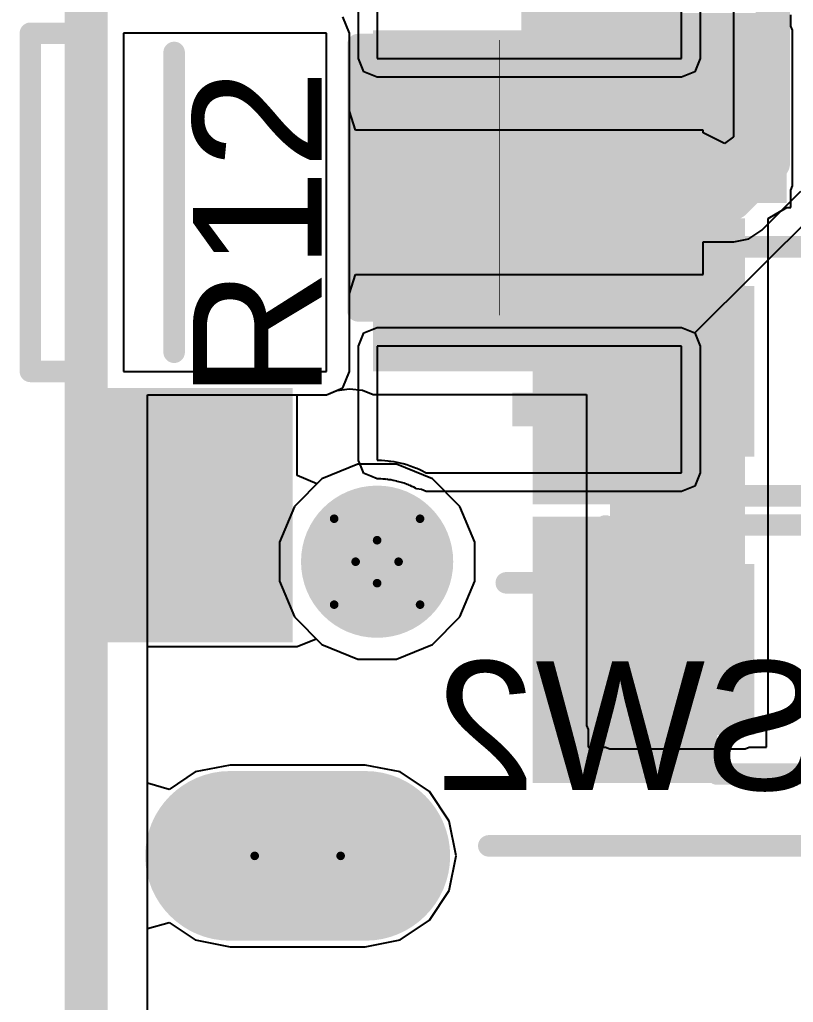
# Model space of a CAD drawing. Header units: inches. Extents: x -22 to 5433, y -13 to 5447.
# Drawn here: x -21.85 to -17.28, y 11.27 to 17.08 of the extents above; entities that cross this region are included whole.
import ezdxf

# ---------------------------------------------------------------- set-up
doc = ezdxf.new("R2010")
doc.units = ezdxf.units.IN
for name, color, linetype in [('Board_outline', 216, 'Continuous'), ('Bottom Layer', 5, 'Continuous'), ('Bottom Overlay', 54, 'Continuous'), ('Bottom Paste', 16, 'Continuous'), ('Bottom Solder', 6, 'Continuous'), ('Drill Drawing', 1, 'Continuous'), ('Ground', 16, 'Continuous'), ('Keep-Out Layer', 6, 'Continuous'), ('Multi-Layer', 9, 'Continuous'), ('Pad Holes', 156, 'Continuous'), ('Power', 76, 'Continuous'), ('Top Layer', 1, 'Continuous'), ('Top Overlay', 2, 'Continuous'), ('Top Paste', 8, 'Continuous'), ('Top Solder', 216, 'Continuous')]:
    doc.layers.add(name, color=color, linetype=linetype)
doc.styles.add('Arial', font='', dxfattribs={"height": 0.2})
doc.styles.get('Arial').set_extended_font_data('Arial')

msp = doc.modelspace()

# ---------------------------------------------------------------- hatches: boundary and pattern name
at = {"layer": 'Bottom Layer'}
for points in [[(-18.8861, 16.8517), (-17.9387, 16.8517), (-17.9387, 18.5989), (-18.8861, 18.5989)], [(-19.7387, 15.7017), (-19.7387, 16.3017), (-17.9387, 16.3017), (-17.9387, 15.7017)], [(-18.9387, 14.6767), (-18.9387, 14.8767), (-18.7387, 14.8767), (-18.7387, 14.6767)], [(-18.9387, 14.6767), (-18.9387, 14.8767), (-18.7387, 14.8767), (-18.7387, 14.6767)], [(-20.3387, 14.8017), (-20.3387, 13.5017), (-21.2387, 13.5017), (-21.2387, 14.8017)]]:
    msp.add_hatch(color=5, dxfattribs=at).paths.add_polyline_path(points)
h = msp.add_hatch(color=5, dxfattribs=at)
edge = h.paths.add_edge_path()
edge.add_arc((-20.6084, 12.1371), 0.4, 90, 270)
edge.add_line((-20.6084, 11.7371), (-19.8084, 11.7371))
edge.add_arc((-19.8084, 12.1371), 0.4, 270, 450)
edge.add_line((-19.8084, 12.5371), (-20.6084, 12.5371))
at = {"layer": 'Bottom Paste'}
for points in [[(-19.7387, 15.7017), (-19.7387, 16.3017), (-17.9387, 16.3017), (-17.9387, 15.7017)], [(-20.3387, 14.8017), (-20.3387, 13.5017), (-21.2387, 13.5017), (-21.2387, 14.8017)]]:
    msp.add_hatch(color=16, dxfattribs=at).paths.add_polyline_path(points)
at = {"layer": 'Bottom Solder'}
for points in [[(-19.8403, 15.6001), (-19.8403, 16.4033), (-17.8371, 16.4033), (-17.8371, 15.6001)], [(-20.2371, 14.9033), (-20.2371, 13.4001), (-21.3403, 13.4001), (-21.3403, 14.9033)]]:
    msp.add_hatch(color=6, dxfattribs=at).paths.add_polyline_path(points)
h = msp.add_hatch(color=6, dxfattribs=at)
edge = h.paths.add_edge_path()
edge.add_arc((-19.7387, 13.8767), 0.1016, 0, 360)
h = msp.add_hatch(color=6, dxfattribs=at)
edge = h.paths.add_edge_path()
edge.add_arc((-20.6084, 12.1371), 0.5016, 90, 270)
edge.add_line((-20.6084, 11.6355), (-19.8084, 11.6355))
edge.add_arc((-19.8084, 12.1371), 0.5016, 270, 450)
edge.add_line((-19.8084, 12.6387), (-20.6084, 12.6387))
at = {"layer": 'Ground'}
h = msp.add_hatch(color=16, dxfattribs=at)
edge = h.paths.add_edge_path()
edge.add_arc((-20.6084, 12.1371), 0.4, 90, 270)
edge.add_line((-20.6084, 11.7371), (-19.8084, 11.7371))
edge.add_arc((-19.8084, 12.1371), 0.4, 270, 450)
edge.add_line((-19.8084, 12.5371), (-20.6084, 12.5371))
at = {"layer": 'Multi-Layer'}
h = msp.add_hatch(color=9, dxfattribs=at)
edge = h.paths.add_edge_path()
edge.add_arc((-20.6084, 12.1371), 0.4, 90, 270)
edge.add_line((-20.6084, 11.7371), (-19.8084, 11.7371))
edge.add_arc((-19.8084, 12.1371), 0.4, 270, 450)
edge.add_line((-19.8084, 12.5371), (-20.6084, 12.5371))
at = {"layer": 'Pad Holes'}
h = msp.add_hatch(color=7, dxfattribs=at)
edge = h.paths.add_edge_path()
edge.add_arc((-19.7387, 13.8767), 0.45, 0, 360)
h = msp.add_hatch(color=7, dxfattribs=at)
edge = h.paths.add_edge_path()
edge.add_arc((-20.5084, 12.1371), 0.25, 90, 270)
edge.add_line((-20.5084, 11.8871), (-19.9084, 11.8871))
edge.add_arc((-19.9084, 12.1371), 0.25, 270, 450)
edge.add_line((-19.9084, 12.3871), (-20.5084, 12.3871))
at = {"layer": 'Power'}
h = msp.add_hatch(color=76, dxfattribs=at)
edge = h.paths.add_edge_path()
edge.add_arc((-20.6084, 12.1371), 0.4, 90, 270)
edge.add_line((-20.6084, 11.7371), (-19.8084, 11.7371))
edge.add_arc((-19.8084, 12.1371), 0.4, 270, 450)
edge.add_line((-19.8084, 12.5371), (-20.6084, 12.5371))
at = {"layer": 'Top Layer'}
for points in [[(-19.763, 16.0992), (-17.4195, 16.0992), (-17.4195, 17.0192), (-19.763, 17.0192)], [(-18.2395, 17.0192), (-17.4195, 17.0192), (-17.4195, 16.0992), (-18.2395, 16.0992)], [(-19.128, 16.3888), (-19.763, 16.3888), (-19.763, 16.846), (-19.128, 16.846)], [(-19.763, 15.0024), (-17.5632, 15.0024), (-17.5632, 15.9062), (-19.763, 15.9062)], [(-19.128, 15.449), (-19.763, 15.449), (-19.763, 15.9062), (-19.128, 15.9062)], [(-18.3625, 12.9074), (-17.5632, 12.9074), (-17.5632, 15.4524), (-18.3625, 15.4524)], [(-17.5625, 14.5524), (-18.3625, 14.5524), (-18.3625, 15.4524), (-17.5625, 15.4524)], [(-17.5632, 12.9074), (-18.3632, 12.9074), (-18.3632, 13.8074), (-17.5632, 13.8074)]]:
    msp.add_hatch(color=1, dxfattribs=at).paths.add_polyline_path(points)
h = msp.add_hatch(color=1, dxfattribs=at)
edge = h.paths.add_edge_path()
edge.add_arc((-20.6084, 12.1371), 0.4, 90, 270)
edge.add_line((-20.6084, 11.7371), (-19.8084, 11.7371))
edge.add_arc((-19.8084, 12.1371), 0.4, 270, 450)
edge.add_line((-19.8084, 12.5371), (-20.6084, 12.5371))
at = {"layer": 'Top Overlay'}
for points in [[(-18.8195, 15.485), (-17.7273, 15.485), (-17.7273, 15.7898), (-18.8195, 15.7898)], [(-18.8195, 14.4944), (-18.3877, 14.4944), (-18.3877, 15.5104), (-18.8195, 15.5104)], [(-18.8195, 14.215), (-17.7273, 14.215), (-17.7273, 14.5198), (-18.8195, 14.5198)], [(-18.8195, 13.8388), (-17.7273, 13.8388), (-17.7273, 14.1436), (-18.8195, 14.1436)], [(-18.8195, 12.8482), (-18.3877, 12.8482), (-18.3877, 13.8642), (-18.8195, 13.8642)], [(-18.8195, 12.5688), (-17.7273, 12.5688), (-17.7273, 12.8736), (-18.8195, 12.8736)]]:
    msp.add_hatch(color=2, dxfattribs=at).paths.add_polyline_path(points)
at = {"layer": 'Top Paste'}
for points in [[(-18.2395, 17.0192), (-17.4195, 17.0192), (-17.4195, 16.0992), (-18.2395, 16.0992)], [(-19.128, 16.3888), (-19.763, 16.3888), (-19.763, 16.846), (-19.128, 16.846)], [(-19.128, 15.449), (-19.763, 15.449), (-19.763, 15.9062), (-19.128, 15.9062)], [(-17.5625, 14.5524), (-18.3625, 14.5524), (-18.3625, 15.4524), (-17.5625, 15.4524)], [(-17.5632, 12.9074), (-18.3632, 12.9074), (-18.3632, 13.8074), (-17.5632, 13.8074)]]:
    msp.add_hatch(color=8, dxfattribs=at).paths.add_polyline_path(points)
at = {"layer": 'Top Solder'}
for points in [[(-18.3411, 17.1208), (-17.3179, 17.1208), (-17.3179, 15.9976), (-18.3411, 15.9976)], [(-19.073, 16.3338), (-19.818, 16.3338), (-19.818, 16.901), (-19.073, 16.901)], [(-19.073, 15.394), (-19.818, 15.394), (-19.818, 15.9612), (-19.073, 15.9612)], [(-17.5075, 14.4974), (-18.4175, 14.4974), (-18.4175, 15.5074), (-17.5075, 15.5074)], [(-17.5082, 12.8524), (-18.4182, 12.8524), (-18.4182, 13.8624), (-17.5082, 13.8624)]]:
    msp.add_hatch(color=216, dxfattribs=at).paths.add_polyline_path(points)
h = msp.add_hatch(color=216, dxfattribs=at)
edge = h.paths.add_edge_path()
edge.add_arc((-19.7387, 13.8767), 0.1016, 0, 360)
h = msp.add_hatch(color=216, dxfattribs=at)
edge = h.paths.add_edge_path()
edge.add_arc((-20.6084, 12.1371), 0.5016, 90, 270)
edge.add_line((-20.6084, 11.6355), (-19.8084, 11.6355))
edge.add_arc((-19.8084, 12.1371), 0.5016, 270, 450)
edge.add_line((-19.8084, 12.6387), (-20.6084, 12.6387))

# ---------------------------------------------------------------- linework, layer by layer
at = {"layer": 'Board_outline'}
msp.add_lwpolyline([(-21.4584, -2.0049, 0.254, 0.254, 0), (-21.4584, 32.9924, 0.254, 0.254, 0)], format="xyseb", dxfattribs=at)
msp.add_lwpolyline([(-21.4584, -2.0049, 0.254, 0.254, 0), (-21.4584, 32.9924, 0.254, 0.254, 0)], format="xyseb", dxfattribs=at)
at = {"layer": 'Bottom Layer'}
for p, q in [((-17.9387, 16.8517), (-17.9387, 17.6017)), ((-19.7387, 17.5267), (-19.7387, 16.8517)), ((-17.6321, 17.1635), (-17.6321, 16.3894)), ((-19.9013, 17.0017), (-19.9415, 17.0989)), ((-19.9013, 16.541), (-19.9013, 17.0017)), ((-19.7387, 16.8517), (-17.9387, 16.8517)), ((-19.8657, 16.4287), (-19.9013, 16.541)), ((-17.8117, 16.4287), (-19.8657, 16.4287)), ((-17.8117, 16.4135), (-17.8117, 16.4287)), ((-17.6847, 16.35), (-17.8117, 16.4135)), ((-17.6321, 16.3894), (-17.6847, 16.35)), ((-17.4648, 15.8369), (-17.2342, 16.0674)), ((-17.5404, 15.7863), (-17.4648, 15.8369)), ((-17.8117, 15.5747), (-17.8117, 15.7686)), ((-17.8117, 15.7686), (-17.6296, 15.7686)), ((-17.6296, 15.7686), (-17.5404, 15.7863)), ((-19.9013, 15.4624), (-19.8657, 15.5747)), ((-19.8657, 15.5747), (-17.8117, 15.5747)), ((-19.9013, 15.0017), (-19.9013, 15.4624)), ((-17.9387, 15.1517), (-19.7387, 15.1517)), ((-19.7387, 15.1517), (-19.7387, 14.4767)), ((-17.9387, 14.4017), (-17.9387, 15.1517)), ((-19.9415, 14.9045), (-19.9013, 15.0017)), ((-20.0387, 14.8642), (-19.9415, 14.9045)), ((-20.2117, 14.3856), (-20.2117, 14.8642)), ((-20.2117, 14.8642), (-20.0387, 14.8642)), ((-19.7387, 14.4767), (-19.7298, 14.4768)), ((-19.7298, 14.4768), (-19.7118, 14.4765)), ((-19.7118, 14.4765), (-19.6939, 14.4753)), ((-19.6939, 14.4753), (-19.6761, 14.4732)), ((-19.6761, 14.4732), (-19.6673, 14.4718)), ((-19.6673, 14.4718), (-19.6673, 14.4718)), ((-19.6673, 14.4718), (-19.6583, 14.471)), ((-19.6583, 14.471), (-19.6403, 14.4687)), ((-19.8535, 14.4537), (-20.0656, 14.3658)), ((-19.624, 14.4537), (-19.8535, 14.4537)), ((-19.6403, 14.4687), (-19.6225, 14.4655)), ((-19.4119, 14.3658), (-19.624, 14.4537)), ((-19.6225, 14.4655), (-19.6049, 14.4614)), ((-19.6049, 14.4614), (-19.5961, 14.459)), ((-19.5961, 14.459), (-19.5853, 14.4566)), ((-19.5853, 14.4566), (-19.5637, 14.451)), ((-19.5637, 14.451), (-19.5425, 14.4443)), ((-19.5425, 14.4443), (-19.5217, 14.4366)), ((-19.5217, 14.4366), (-19.5114, 14.4323)), ((-19.5114, 14.4323), (-19.5032, 14.4292)), ((-19.5032, 14.4292), (-19.487, 14.4224)), ((-19.487, 14.4224), (-19.4712, 14.4147)), ((-19.4712, 14.4147), (-19.4558, 14.4062)), ((-20.0944, 14.337), (-20.2117, 14.3856)), ((-20.0656, 14.3658), (-20.0944, 14.337)), ((-19.4558, 14.4062), (-19.4483, 14.4017)), ((-19.4483, 14.4017), (-19.4387, 14.4017)), ((-19.4387, 14.4017), (-17.9387, 14.4017)), ((-19.2496, 14.2035), (-19.4119, 14.3658)), ((-19.1617, 13.9915), (-19.2496, 14.2035)), ((-19.1617, 13.7619), (-19.1617, 13.9915)), ((-19.2496, 13.5498), (-19.1617, 13.7619)), ((-19.4119, 13.3875), (-19.2496, 13.5498)), ((-21.0958, -2.005), (-21.0958, 13.3747)), ((-21.0958, 13.3747), (-20.2117, 13.3747)), ((-20.2117, 13.3747), (-20.0993, 13.4213)), ((-20.2117, 13.3747), (-20.2117, 13.3747)), ((-20.0993, 13.4213), (-20.0656, 13.3875)), ((-20.0656, 13.3875), (-19.8535, 13.2997)), ((-19.624, 13.2997), (-19.4119, 13.3875)), ((-19.8535, 13.2997), (-19.624, 13.2997))]:
    msp.add_line(p, q, dxfattribs=at)
for points in [[(-17.399, 16.2322, 0.2032, 0.2032, 0), (-17.399, 17.5291, 0.2032, 0.2032, 0)], [(-17.6296, 16.0017, 0.2032, 0.2032, 0), (-17.399, 16.2322, 0.2032, 0.2032, 0)], [(-18.8387, 16.0017, 0.2032, 0.2032, 0), (-17.6296, 16.0017, 0.2032, 0.2032, 0)]]:
    msp.add_lwpolyline(points, format="xyseb", dxfattribs=at)
for points in [[(-17.4498, 16.2322, 0.1016, 0.1016, 1), (-17.3482, 16.2322, 0.1016, 0.1016, 1)], [(-17.4498, 16.2322, 0.1016, 0.1016, 1), (-17.3482, 16.2322, 0.1016, 0.1016, 1)], [(-18.8895, 16.0017, 0.1016, 0.1016, 1), (-18.7879, 16.0017, 0.1016, 0.1016, 1)], [(-17.6804, 16.0017, 0.1016, 0.1016, 1), (-17.5788, 16.0017, 0.1016, 0.1016, 1)], [(-17.6804, 16.0017, 0.1016, 0.1016, 1), (-17.5788, 16.0017, 0.1016, 0.1016, 1)]]:
    msp.add_lwpolyline(points, format="xyseb", close=True, dxfattribs=at)
at = {"layer": 'Bottom Overlay'}
for points in [[(-21.7887, 15.0017, 0.127, 0.127, 0), (-21.7887, 17.0017, 0.127, 0.127, 0)], [(-21.7887, 17.0017, 0.127, 0.127, 0), (-21.5522, 17.0017, 0.127, 0.127, 0)], [(-20.9387, 15.1152, 0.127, 0.127, 0), (-20.9387, 16.8882, 0.127, 0.127, 0)], [(-21.7887, 15.0017, 0.127, 0.127, 0), (-21.5522, 15.0017, 0.127, 0.127, 0)], [(-18.3887, 13.7517, 0.127, 0.127, 0), (-18.3887, 14.0882, 0.127, 0.127, 0)], [(-18.9752, 13.7517, 0.127, 0.127, 0), (-18.3887, 13.7517, 0.127, 0.127, 0)], [(-21.4584, 3.0471, 0.127, 0.127, 0), (-21.4584, 12.2471, 0.127, 0.127, 0)], [(-19.0784, 12.1963, 0.127, 0.127, 0), (-15.3284, 12.1963, 0.127, 0.127, 0)]]:
    msp.add_lwpolyline(points, format="xyseb", dxfattribs=at)
for points in [[(-21.8205, 17.0017, 0.0635, 0.0635, 1), (-21.757, 17.0017, 0.0635, 0.0635, 1)], [(-21.8205, 17.0017, 0.0635, 0.0635, 1), (-21.757, 17.0017, 0.0635, 0.0635, 1)], [(-21.584, 17.0017, 0.0635, 0.0635, 1), (-21.5205, 17.0017, 0.0635, 0.0635, 1)], [(-20.9705, 16.8882, 0.0635, 0.0635, 1), (-20.907, 16.8882, 0.0635, 0.0635, 1)], [(-20.9705, 15.1152, 0.0635, 0.0635, 1), (-20.907, 15.1152, 0.0635, 0.0635, 1)], [(-21.8205, 15.0017, 0.0635, 0.0635, 1), (-21.757, 15.0017, 0.0635, 0.0635, 1)], [(-21.8205, 15.0017, 0.0635, 0.0635, 1), (-21.757, 15.0017, 0.0635, 0.0635, 1)], [(-21.584, 15.0017, 0.0635, 0.0635, 1), (-21.5205, 15.0017, 0.0635, 0.0635, 1)], [(-18.0103, 14.0967, 0.254, 0.254, 1), (-18.1119, 14.0967, 0.254, 0.254, 1)], [(-18.1754, 14.0967, 0.127, 0.127, 1), (-18.0484, 14.0967, 0.127, 0.127, 1)], [(-18.0738, 14.0967, 0.127, 0.127, 1), (-17.9468, 14.0967, 0.127, 0.127, 1)], [(-18.4205, 14.0882, 0.0635, 0.0635, 1), (-18.357, 14.0882, 0.0635, 0.0635, 1)], [(-19.007, 13.7517, 0.0635, 0.0635, 1), (-18.9435, 13.7517, 0.0635, 0.0635, 1)], [(-18.4205, 13.7517, 0.0635, 0.0635, 1), (-18.357, 13.7517, 0.0635, 0.0635, 1)], [(-18.4205, 13.7517, 0.0635, 0.0635, 1), (-18.357, 13.7517, 0.0635, 0.0635, 1)], [(-21.4902, 12.2471, 0.0635, 0.0635, 1), (-21.4267, 12.2471, 0.0635, 0.0635, 1)], [(-19.1101, 12.1963, 0.0635, 0.0635, 1), (-19.0466, 12.1963, 0.0635, 0.0635, 1)]]:
    msp.add_lwpolyline(points, format="xyseb", close=True, dxfattribs=at)
at = {"layer": 'Bottom Solder'}
for p, q in [((-17.861, 15.2294), (5432.8521, 5447.4931)), ((-17.8288, 17.6017), (-17.8288, 16.8517)), ((-19.8487, 16.8517), (-19.8487, 17.5267)), ((-19.8165, 16.7739), (-19.8487, 16.8517)), ((-17.8288, 16.8517), (-17.861, 16.7739)), ((-19.7387, 16.7417), (-19.8165, 16.7739)), ((-17.9387, 16.7417), (-19.7387, 16.7417)), ((-17.861, 16.7739), (-17.9387, 16.7417)), ((-19.8487, 15.1517), (-19.8165, 15.2294)), ((-19.8165, 15.2294), (-19.7387, 15.2617)), ((-19.7387, 15.2617), (-17.9387, 15.2617)), ((-17.9387, 15.2617), (-17.861, 15.2294)), ((-17.861, 15.2294), (-17.8288, 15.1517)), ((-19.8487, 14.4767), (-19.8487, 15.1517)), ((-17.8288, 15.1517), (-17.8288, 14.4017)), ((-19.8483, 14.4757), (-19.8487, 14.4767)), ((-19.8487, 14.4747), (-19.8483, 14.4757)), ((-19.8322, 14.4369), (-19.8487, 14.4747)), ((-19.8165, 14.3989), (-19.8322, 14.4369)), ((-19.8155, 14.3985), (-19.8165, 14.3989)), ((-19.8151, 14.3975), (-19.8155, 14.3985)), ((-19.7767, 14.3825), (-19.8151, 14.3975)), ((-19.7387, 14.3667), (-19.7767, 14.3825)), ((-19.7377, 14.3671), (-19.7387, 14.3667)), ((-19.7368, 14.3667), (-19.7377, 14.3671)), ((-19.7299, 14.3668), (-19.7368, 14.3667)), ((-19.7167, 14.3666), (-19.7299, 14.3668)), ((-19.7042, 14.3657), (-19.7167, 14.3666)), ((-19.6911, 14.3642), (-19.7042, 14.3657)), ((-19.6843, 14.3631), (-19.6911, 14.3642)), ((-19.6806, 14.364), (-19.6843, 14.3631)), ((-19.6772, 14.3623), (-19.6806, 14.364)), ((-19.6702, 14.3616), (-19.6772, 14.3623)), ((-19.657, 14.3599), (-19.6702, 14.3616)), ((-19.6446, 14.3577), (-19.657, 14.3599)), ((-19.6316, 14.3547), (-19.6446, 14.3577)), ((-19.6248, 14.3529), (-19.6316, 14.3547)), ((-17.8288, 14.4017), (-17.861, 14.3239)), ((-19.6221, 14.3532), (-19.6248, 14.3529)), ((-19.62, 14.3517), (-19.6221, 14.3532)), ((-19.6111, 14.3497), (-19.62, 14.3517)), ((-19.5942, 14.3453), (-19.6111, 14.3497)), ((-19.5782, 14.3402), (-19.5942, 14.3453)), ((-19.5618, 14.3342), (-19.5782, 14.3402)), ((-19.5534, 14.3307), (-19.5618, 14.3342)), ((-19.5516, 14.3307), (-19.5534, 14.3307)), ((-19.5502, 14.3294), (-19.5516, 14.3307)), ((-19.544, 14.3271), (-19.5502, 14.3294)), ((-19.5325, 14.3222), (-19.544, 14.3271)), ((-19.5217, 14.317), (-19.5325, 14.3222)), ((-19.5108, 14.3109), (-19.5217, 14.317)), ((-19.505, 14.3075), (-19.5108, 14.3109)), ((-19.4756, 14.303), (-19.505, 14.3075)), ((-19.4481, 14.2917), (-19.4756, 14.303)), ((-17.861, 14.3239), (-17.9387, 14.2917)), ((-19.4386, 14.2917), (-19.4481, 14.2917)), ((-17.9387, 14.2917), (-19.4386, 14.2917))]:
    msp.add_line(p, q, dxfattribs=at)
at = {"layer": 'Drill Drawing'}
for points in [[(-19.9927, 14.1307, 0.0508, 0.0508, 0), (-19.7387, 14.0037, 0.0508, 0.0508, 0)], [(-19.9927, 14.1307, 0.0508, 0.0508, 0), (-19.8657, 13.8767, 0.0508, 0.0508, 0)], [(-19.7387, 14.0037, 0.0508, 0.0508, 0), (-19.4847, 14.1307, 0.0508, 0.0508, 0)], [(-19.6117, 13.8767, 0.0508, 0.0508, 0), (-19.4847, 14.1307, 0.0508, 0.0508, 0)], [(-19.9927, 13.6227, 0.0508, 0.0508, 0), (-19.8657, 13.8767, 0.0508, 0.0508, 0)], [(-19.6117, 13.8767, 0.0508, 0.0508, 0), (-19.4847, 13.6227, 0.0508, 0.0508, 0)], [(-19.9927, 13.6227, 0.0508, 0.0508, 0), (-19.7387, 13.7497, 0.0508, 0.0508, 0)], [(-19.7387, 13.7497, 0.0508, 0.0508, 0), (-19.4847, 13.6227, 0.0508, 0.0508, 0)]]:
    msp.add_lwpolyline(points, format="xyseb", dxfattribs=at)
for points in [[(-20.0054, 14.1307, 0.0254, 0.0254, 1), (-19.98, 14.1307, 0.0254, 0.0254, 1)], [(-20.0054, 14.1307, 0.0254, 0.0254, 1), (-19.98, 14.1307, 0.0254, 0.0254, 1)], [(-19.4974, 14.1307, 0.0254, 0.0254, 1), (-19.472, 14.1307, 0.0254, 0.0254, 1)], [(-19.4974, 14.1307, 0.0254, 0.0254, 1), (-19.472, 14.1307, 0.0254, 0.0254, 1)], [(-19.7514, 14.0037, 0.0254, 0.0254, 1), (-19.726, 14.0037, 0.0254, 0.0254, 1)], [(-19.7514, 14.0037, 0.0254, 0.0254, 1), (-19.726, 14.0037, 0.0254, 0.0254, 1)], [(-19.8784, 13.8767, 0.0254, 0.0254, 1), (-19.853, 13.8767, 0.0254, 0.0254, 1)], [(-19.8784, 13.8767, 0.0254, 0.0254, 1), (-19.853, 13.8767, 0.0254, 0.0254, 1)], [(-19.6244, 13.8767, 0.0254, 0.0254, 1), (-19.599, 13.8767, 0.0254, 0.0254, 1)], [(-19.6244, 13.8767, 0.0254, 0.0254, 1), (-19.599, 13.8767, 0.0254, 0.0254, 1)], [(-19.7514, 13.7497, 0.0254, 0.0254, 1), (-19.726, 13.7497, 0.0254, 0.0254, 1)], [(-19.7514, 13.7497, 0.0254, 0.0254, 1), (-19.726, 13.7497, 0.0254, 0.0254, 1)], [(-20.0054, 13.6227, 0.0254, 0.0254, 1), (-19.98, 13.6227, 0.0254, 0.0254, 1)], [(-20.0054, 13.6227, 0.0254, 0.0254, 1), (-19.98, 13.6227, 0.0254, 0.0254, 1)], [(-19.4974, 13.6227, 0.0254, 0.0254, 1), (-19.472, 13.6227, 0.0254, 0.0254, 1)], [(-19.4974, 13.6227, 0.0254, 0.0254, 1), (-19.472, 13.6227, 0.0254, 0.0254, 1)], [(-19.9544, 12.1371, 0.0508, 0.0508, 1), (-20.4624, 12.1371, 0.0508, 0.0508, 1)], [(-20.4751, 12.1371, 0.0254, 0.0254, 1), (-20.4497, 12.1371, 0.0254, 0.0254, 1)], [(-19.9671, 12.1371, 0.0254, 0.0254, 1), (-19.9417, 12.1371, 0.0254, 0.0254, 1)]]:
    msp.add_lwpolyline(points, format="xyseb", close=True, dxfattribs=at)
at = {"layer": 'Ground'}
for p, q in [((-19.9013, 17.0017), (-19.9415, 17.0989)), ((-19.9013, 15.0017), (-19.9013, 17.0017)), ((-19.9415, 14.9045), (-19.9013, 15.0017)), ((-20.0387, 14.8642), (-19.9415, 14.9045)), ((-21.0958, -2.005), (-21.0958, 14.8642)), ((-21.0958, 14.8642), (-20.0387, 14.8642)), ((-19.8535, 14.4537), (-20.0656, 14.3658)), ((-19.624, 14.4537), (-19.8535, 14.4537)), ((-19.4119, 14.3658), (-19.624, 14.4537)), ((-20.0656, 14.3658), (-20.2279, 14.2035)), ((-19.2496, 14.2035), (-19.4119, 14.3658)), ((-20.2279, 14.2035), (-20.3157, 13.9915)), ((-19.1617, 13.9915), (-19.2496, 14.2035)), ((-20.3157, 13.9915), (-20.3157, 13.7619)), ((-19.1617, 13.7619), (-19.1617, 13.9915)), ((-20.3157, 13.7619), (-20.2279, 13.5498)), ((-19.2496, 13.5498), (-19.1617, 13.7619)), ((-20.2279, 13.5498), (-20.0656, 13.3875)), ((-19.4119, 13.3875), (-19.2496, 13.5498)), ((-20.0656, 13.3875), (-19.8535, 13.2997)), ((-19.624, 13.2997), (-19.4119, 13.3875)), ((-19.8535, 13.2997), (-19.624, 13.2997))]:
    msp.add_line(p, q, dxfattribs=at)
at = {"layer": 'Keep-Out Layer'}
for p, q in [((-20.0387, 17.0017), (-21.2387, 17.0017)), ((-21.2387, 17.0017), (-21.2387, 15.0017)), ((-20.0387, 15.0017), (-20.0387, 17.0017)), ((-21.2387, 15.0017), (-20.0387, 15.0017))]:
    msp.add_line(p, q, dxfattribs=at)
at = {"layer": 'Power'}
for p, q in [((-19.9013, 17.0017), (-19.9415, 17.0989)), ((-19.9013, 15.0017), (-19.9013, 17.0017)), ((-19.9415, 14.9045), (-19.9013, 15.0017)), ((-20.0387, 14.8642), (-19.9415, 14.9045)), ((-21.0958, 12.5673), (-21.0958, 14.8642)), ((-21.0958, 14.8642), (-20.0387, 14.8642)), ((-19.8535, 14.4537), (-20.0656, 14.3658)), ((-19.624, 14.4537), (-19.8535, 14.4537)), ((-19.4119, 14.3658), (-19.624, 14.4537)), ((-20.0656, 14.3658), (-20.2279, 14.2035)), ((-19.2496, 14.2035), (-19.4119, 14.3658)), ((-20.2279, 14.2035), (-20.3157, 13.9915)), ((-19.1617, 13.9915), (-19.2496, 14.2035)), ((-20.3157, 13.9915), (-20.3157, 13.7619)), ((-19.1617, 13.7619), (-19.1617, 13.9915)), ((-20.3157, 13.7619), (-20.2279, 13.5498)), ((-19.2496, 13.5498), (-19.1617, 13.7619)), ((-20.2279, 13.5498), (-20.0656, 13.3875)), ((-19.4119, 13.3875), (-19.2496, 13.5498)), ((-20.0656, 13.3875), (-19.8535, 13.2997)), ((-19.624, 13.2997), (-19.4119, 13.3875)), ((-19.8535, 13.2997), (-19.624, 13.2997)), ((-20.6084, 12.6744), (-20.814, 12.6335)), ((-19.8084, 12.6744), (-20.6084, 12.6744)), ((-19.6028, 12.6335), (-19.8084, 12.6744)), ((-20.814, 12.6335), (-20.9688, 12.5301)), ((-19.4285, 12.517), (-19.6028, 12.6335)), ((-20.9688, 12.5301), (-21.0958, 12.5673)), ((-19.312, 12.3427), (-19.4285, 12.517)), ((-19.2711, 12.1371), (-19.312, 12.3427)), ((-19.312, 11.9315), (-19.2711, 12.1371)), ((-19.4285, 11.7571), (-19.312, 11.9315)), ((-21.0958, 11.7068), (-20.9688, 11.7441)), ((-20.9688, 11.7441), (-20.814, 11.6407)), ((-19.6028, 11.6407), (-19.4285, 11.7571)), ((-21.0958, 3.5873), (-21.0958, 11.7068)), ((-20.814, 11.6407), (-20.6084, 11.5998)), ((-19.8084, 11.5998), (-19.6028, 11.6407)), ((-20.6084, 11.5998), (-19.8084, 11.5998))]:
    msp.add_line(p, q, dxfattribs=at)
at = {"layer": 'Top Layer'}
for p, q in [((-17.2925, 17.0445), (-17.2925, 17.1111)), ((-17.2821, 17.0192), (-17.2925, 17.0445)), ((-17.2821, 16.0992), (-17.2821, 17.0192)), ((-17.2925, 16.0739), (-17.2821, 16.0992)), ((-17.2925, 15.9722), (-17.2925, 16.0739)), ((-17.4257, 15.9062), (-17.3156, 15.9722)), ((-17.3156, 15.9722), (-17.2925, 15.9722)), ((-17.4257, 15.4524), (-17.4257, 15.9062)), ((-17.4257, 12.9074), (-17.4257, 15.4524)), ((-20.0387, 14.8642), (-19.9775, 14.8896)), ((-19.9775, 14.8896), (-19.9018, 14.8997)), ((-19.9018, 14.8997), (-19.8242, 14.8903)), ((-19.8242, 14.8903), (-19.763, 14.865)), ((-21.0958, 10.8388), (-21.0958, 14.8642)), ((-21.0958, 14.8642), (-20.0387, 14.8642)), ((-19.763, 14.865), (-18.5, 14.865)), ((-18.5, 14.865), (-18.5, 12.9074)), ((-19.8535, 14.4537), (-20.0656, 14.3658)), ((-19.624, 14.4537), (-19.8535, 14.4537)), ((-19.4119, 14.3658), (-19.624, 14.4537)), ((-20.0656, 14.3658), (-20.2279, 14.2035)), ((-19.2496, 14.2035), (-19.4119, 14.3658)), ((-20.2279, 14.2035), (-20.3157, 13.9915)), ((-19.1617, 13.9915), (-19.2496, 14.2035)), ((-20.3157, 13.9915), (-20.3157, 13.7619)), ((-19.1617, 13.7619), (-19.1617, 13.9915)), ((-20.3157, 13.7619), (-20.2279, 13.5498)), ((-19.2496, 13.5498), (-19.1617, 13.7619)), ((-20.2279, 13.5498), (-20.0656, 13.3875)), ((-19.4119, 13.3875), (-19.2496, 13.5498)), ((-20.0656, 13.3875), (-19.8535, 13.2997)), ((-19.624, 13.2997), (-19.4119, 13.3875)), ((-19.8535, 13.2997), (-19.624, 13.2997)), ((-18.5, 12.9074), (-18.4902, 12.8837)), ((-17.4362, 12.8821), (-17.4257, 12.9074)), ((-18.4902, 12.8837), (-18.4902, 12.7804)), ((-17.4362, 12.7804), (-17.4362, 12.8821)), ((-18.4902, 12.7804), (-18.3878, 12.7804)), ((-18.3878, 12.7804), (-18.3625, 12.7699)), ((-18.3625, 12.7699), (-17.5632, 12.7699)), ((-17.5632, 12.7699), (-17.5379, 12.7804)), ((-17.5379, 12.7804), (-17.4362, 12.7804))]:
    msp.add_line(p, q, dxfattribs=at)
at = {"layer": 'Top Overlay'}
for points in [[(-18.4289, 16.975, 0.127, 0.127, 0), (-18.4289, 18.372, 0.127, 0.127, 0)], [(-19.8519, 15.3601, 0.127, 0.127, 0), (-19.8519, 16.9349, 0.127, 0.127, 0)], [(-19.8519, 16.9349, 0.127, 0.127, 0), (-19.0391, 16.9349, 0.127, 0.127, 0)], [(-19.0391, 15.3601, 0.127, 0.127, 0), (-19.0391, 16.9349, 0.127, 0.127, 0)], [(-19.0137, 15.3347, 0.00323, 0.00323, 0), (-19.0137, 16.9603, 0.00323, 0.00323, 0)], [(-18.5559, 16.2638, 0.127, 0.127, 0), (-18.5559, 16.5178, 0.127, 0.127, 0)], [(-18.5559, 16.5178, 0.127, 0.127, 0), (-18.4289, 16.3908, 0.127, 0.127, 0)], [(-18.5559, 16.2638, 0.127, 0.127, 0), (-18.4289, 16.3908, 0.127, 0.127, 0)], [(-17.7269, 15.739, 0.127, 0.127, 0), (-15.8727, 15.739, 0.127, 0.127, 0)], [(-19.8519, 15.3601, 0.127, 0.127, 0), (-19.0391, 15.3601, 0.127, 0.127, 0)], [(-17.7269, 14.2658, 0.127, 0.127, 0), (-15.8727, 14.2658, 0.127, 0.127, 0)], [(-17.7276, 14.094, 0.127, 0.127, 0), (-15.8734, 14.094, 0.127, 0.127, 0)], [(-17.7276, 12.6208, 0.127, 0.127, 0), (-15.8734, 12.6208, 0.127, 0.127, 0)]]:
    msp.add_lwpolyline(points, format="xyseb", dxfattribs=at)
for points in [[(-18.4607, 16.975, 0.0635, 0.0635, 1), (-18.3972, 16.975, 0.0635, 0.0635, 1)], [(-19.8837, 16.9349, 0.0635, 0.0635, 1), (-19.8202, 16.9349, 0.0635, 0.0635, 1)], [(-19.8837, 16.9349, 0.0635, 0.0635, 1), (-19.8202, 16.9349, 0.0635, 0.0635, 1)], [(-19.0709, 16.9349, 0.0635, 0.0635, 1), (-19.0074, 16.9349, 0.0635, 0.0635, 1)], [(-19.0709, 16.9349, 0.0635, 0.0635, 1), (-19.0074, 16.9349, 0.0635, 0.0635, 1)], [(-19.0145, 16.9603, 0.00161, 0.00161, 1), (-19.0129, 16.9603, 0.00161, 0.00161, 1)], [(-18.5877, 16.5178, 0.0635, 0.0635, 1), (-18.5242, 16.5178, 0.0635, 0.0635, 1)], [(-18.5877, 16.5178, 0.0635, 0.0635, 1), (-18.5242, 16.5178, 0.0635, 0.0635, 1)], [(-18.4607, 16.3908, 0.0635, 0.0635, 1), (-18.3972, 16.3908, 0.0635, 0.0635, 1)], [(-18.4607, 16.3908, 0.0635, 0.0635, 1), (-18.3972, 16.3908, 0.0635, 0.0635, 1)], [(-18.5877, 16.2638, 0.0635, 0.0635, 1), (-18.5242, 16.2638, 0.0635, 0.0635, 1)], [(-18.5877, 16.2638, 0.0635, 0.0635, 1), (-18.5242, 16.2638, 0.0635, 0.0635, 1)], [(-17.7587, 15.739, 0.0635, 0.0635, 1), (-17.6952, 15.739, 0.0635, 0.0635, 1)], [(-19.8837, 15.3601, 0.0635, 0.0635, 1), (-19.8202, 15.3601, 0.0635, 0.0635, 1)], [(-19.8837, 15.3601, 0.0635, 0.0635, 1), (-19.8202, 15.3601, 0.0635, 0.0635, 1)], [(-19.0709, 15.3601, 0.0635, 0.0635, 1), (-19.0074, 15.3601, 0.0635, 0.0635, 1)], [(-19.0709, 15.3601, 0.0635, 0.0635, 1), (-19.0074, 15.3601, 0.0635, 0.0635, 1)], [(-19.0145, 15.3347, 0.00161, 0.00161, 1), (-19.0129, 15.3347, 0.00161, 0.00161, 1)], [(-17.7587, 14.2658, 0.0635, 0.0635, 1), (-17.6952, 14.2658, 0.0635, 0.0635, 1)], [(-17.7593, 14.094, 0.0635, 0.0635, 1), (-17.6958, 14.094, 0.0635, 0.0635, 1)], [(-17.7593, 12.6208, 0.0635, 0.0635, 1), (-17.6958, 12.6208, 0.0635, 0.0635, 1)]]:
    msp.add_lwpolyline(points, format="xyseb", close=True, dxfattribs=at)

# ---------------------------------------------------------------- texts
at = {"layer": 'Bottom Overlay', "style": 'Arial', "text_generation_flag": 2}
msp.add_text('SW2', height=0.762, dxfattribs=at).set_placement((-17.0879, 12.5265))
at = {"layer": 'Top Overlay', "style": 'Arial'}
msp.add_text('R12', height=0.762, rotation=90, dxfattribs=at).set_placement((-20.0661, 14.8376))

doc.saveas('drawing.dxf')
